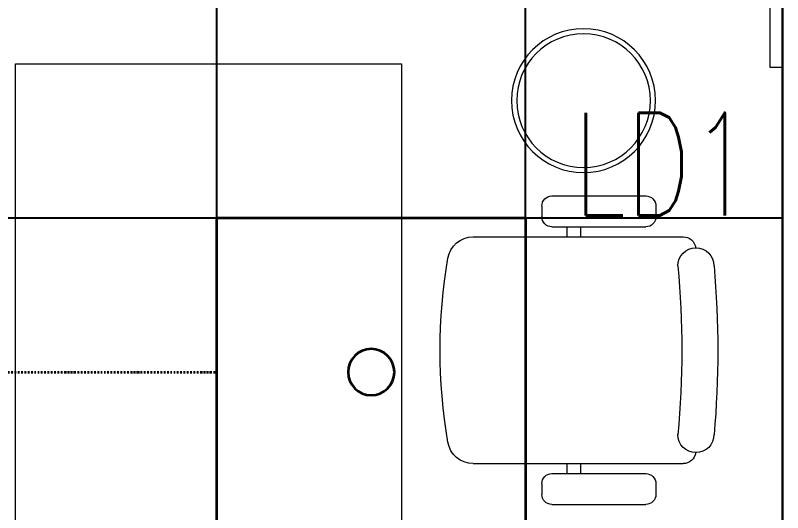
# Model space of a CAD drawing. Extents: x -12260 to 57327, y -29287 to 19916.
# Drawn here: x 22384 to 23876, y -12204 to -11236 of the extents above; entities that cross this region are included whole.
import ezdxf
from ezdxf.enums import TextEntityAlignment as Align

# ---------------------------------------------------------------- set-up
doc = ezdxf.new("R2010")
doc.units = 0
doc.header["$LTSCALE"] = 0.25
doc.linetypes.add('DASHDOT', pattern=[25.4, 12.7, -6.35, 0, -6.35])
doc.layers.add('01-First Floor$0$FALSE CEILING', color=251, linetype='Continuous')
doc.layers.add('01-First Floor$0$X-WHITE glass', color=255, linetype='Continuous')
for name, color, linetype, lineweight in [('01-First Floor$0$LOADING', 253, 'Continuous', 5), ('01-First Floor$0$NEW Wall', 166, 'Continuous', 5), ('E-LITE-CIRC-NUMB', 6, 'Continuous', 25), ('E-LITE-CLNG', 150, 'Continuous', 35), ('E-LITE-CLNG-CNDT', 6, 'DASHDOT', 35), ('E-LITE-CTRL', 6, 'Continuous', 25), ('E-LITE-IDEN', 6, 'Continuous', 25)]:
    doc.layers.add(name, color=color, linetype=linetype, lineweight=lineweight)
doc.styles.add('DC_SIMPLEX', font='SIMPLEX.shx', dxfattribs={"width": 0.7})

# ---------------------------------------------------------------- blocks, each defined once
blk = doc.blocks.new('01-First Floor$0$WM00001-P')
at = {"layer": '01-First Floor$0$LOADING'}
for radius in [0.14, 0.13]:
    blk.add_circle((0, 0), radius, dxfattribs=at)
blk = doc.blocks.new('*X427')
at = {"color": 0}
for p, q in [((5, 3), (5, 3)), ((5, 3), (5, 3)), ((5, 3), (5, 3)), ((5, 3), (5, 3)), ((5, 3), (5, 3)), ((5, 3), (5, 3)), ((5, 3), (5, 3)), ((5, 3), (5, 3)), ((5, 3), (5, 3)), ((5, 3), (5, 3)), ((5, 3), (5, 3)), ((5, 3), (5, 3)), ((5, 3), (5, 3)), ((5, 3), (5, 3)), ((5, 3), (5, 3)), ((5, 3), (5, 3)), ((5, 3), (5, 3)), ((5, 3), (5, 3)), ((5, 3), (5, 3)), ((5, 3), (5, 3)), ((5, 3), (5, 3)), ((5, 3), (5, 3)), ((5, 3), (5, 3)), ((5, 3), (5, 3)), ((5, 3), (5, 3)), ((5, 3), (5, 3)), ((5, 3), (5, 3)), ((5, 3), (5, 3)), ((5, 3), (5, 3)), ((5, 3), (5, 3)), ((5, 3), (5, 3)), ((5, 3), (5, 3)), ((5, 3), (5, 3)), ((5, 3), (5, 3)), ((5, 3), (5, 3)), ((5, 3), (5, 3)), ((5, 3), (5, 3)), ((5, 3), (5, 3)), ((5, 3), (5, 3)), ((5, 3), (5, 3)), ((5, 3), (5, 3)), ((5, 3), (5, 3)), ((5, 3), (5, 3)), ((5, 3), (5, 3)), ((5, 3), (5, 3)), ((5, 3), (5, 3)), ((5, 3), (5, 3)), ((5, 3), (5, 3)), ((5, 3), (5, 3)), ((5, 3), (5, 3)), ((5, 3), (5, 3)), ((5, 3), (5, 3)), ((5, 3), (5, 3)), ((5, 3), (5, 3)), ((5, 3), (5, 3)), ((5, 3), (5, 3)), ((5, 3), (5, 3)), ((5, 3), (5, 3)), ((5, 3), (5, 3)), ((5, 3), (5, 3)), ((5, 3), (5, 3)), ((5, 3), (5, 3)), ((5, 3), (5, 3)), ((5, 3), (5, 3)), ((5, 3), (5, 3)), ((5, 3), (5, 3)), ((6, 3), (5, 3)), ((5, 3), (5, 3)), ((6, 3), (5, 3)), ((5, 3), (5, 3)), ((6, 3), (5, 3)), ((5, 3), (5, 3)), ((6, 3), (5, 3)), ((5, 3), (5, 3)), ((5, 3), (5, 3)), ((5, 3), (5, 3)), ((5, 3), (5, 3)), ((5, 3), (5, 3)), ((5, 3), (5, 3)), ((5, 3), (5, 3)), ((5, 3), (5, 3)), ((5, 3), (5, 3)), ((5, 3), (5, 3)), ((5, 3), (5, 3)), ((5, 3), (5, 3)), ((5, 3), (5, 3)), ((5, 3), (5, 3)), ((5, 3), (5, 3)), ((5, 3), (5, 3)), ((5, 3), (5, 3)), ((5, 3), (5, 3)), ((5, 3), (5, 3)), ((5, 3), (5, 3)), ((5, 3), (5, 3)), ((5, 3), (5, 3)), ((5, 3), (5, 3)), ((6, 3), (6, 3)), ((6, 3), (6, 3)), ((6, 3), (6, 3)), ((6, 3), (6, 3)), ((6, 3), (6, 3)), ((6, 3), (6, 3)), ((6, 3), (6, 3)), ((6, 3), (6, 3)), ((6, 3), (6, 3)), ((6, 3), (6, 3)), ((6, 3), (6, 3)), ((6, 3), (6, 3)), ((6, 3), (6, 3)), ((6, 3), (6, 3)), ((6, 3), (6, 3)), ((6, 3), (6, 3)), ((6, 3), (6, 3)), ((6, 3), (6, 3)), ((6, 3), (6, 3)), ((6, 3), (6, 3)), ((6, 3), (6, 3)), ((6, 3), (6, 3)), ((6, 3), (6, 3)), ((6, 3), (6, 3)), ((6, 3), (6, 3)), ((6, 3), (6, 3)), ((6, 3), (6, 3)), ((6, 3), (6, 3)), ((6, 3), (6, 3)), ((6, 3), (6, 3)), ((6, 3), (6, 3)), ((6, 3), (6, 3)), ((6, 3), (6, 3)), ((6, 3), (6, 3)), ((6, 3), (6, 3)), ((6, 3), (6, 3)), ((6, 3), (6, 3)), ((6, 3), (6, 3)), ((6, 3), (6, 3)), ((6, 3), (6, 3)), ((6, 3), (6, 3)), ((6, 3), (6, 3)), ((6, 3), (6, 3)), ((6, 3), (6, 3)), ((6, 3), (6, 3)), ((6, 3), (6, 3)), ((6, 3), (6, 3)), ((6, 3), (6, 3)), ((6, 3), (6, 3)), ((6, 3), (6, 3)), ((6, 3), (6, 3)), ((6, 3), (6, 3)), ((6, 3), (6, 3)), ((6, 3), (6, 3)), ((6, 3), (6, 3)), ((6, 3), (6, 3)), ((6, 3), (6, 3)), ((6, 3), (6, 3)), ((6, 3), (6, 3)), ((6, 3), (6, 3)), ((6, 3), (6, 3)), ((6, 3), (6, 3)), ((6, 3), (6, 3)), ((6, 3), (6, 3)), ((6, 3), (6, 3)), ((6, 3), (6, 3)), ((6, 3), (6, 3)), ((6, 3), (6, 3)), ((6, 3), (6, 3)), ((6, 3), (6, 3)), ((6, 3), (6, 3)), ((6, 3), (6, 3)), ((6, 3), (6, 3)), ((6, 3), (6, 3)), ((6, 3), (6, 3)), ((6, 3), (6, 3)), ((6, 3), (6, 3)), ((6, 3), (6, 3)), ((6, 3), (6, 3)), ((6, 3), (6, 3)), ((6, 3), (6, 3)), ((6, 3), (6, 3)), ((6, 3), (6, 3)), ((6, 3), (6, 3)), ((6, 3), (6, 3)), ((6, 3), (6, 3)), ((6, 3), (6, 3)), ((6, 3), (6, 3)), ((6, 3), (6, 3)), ((6, 3), (6, 3)), ((6, 3), (6, 3)), ((6, 3), (6, 3)), ((6, 3), (6, 3)), ((6, 3), (6, 3)), ((6, 3), (6, 3)), ((6, 3), (6, 3)), ((6, 3), (6, 3)), ((6, 3), (6, 3)), ((6, 3), (6, 3)), ((6, 3), (6, 3)), ((6, 3), (6, 3)), ((6, 3), (6, 3)), ((6, 3), (6, 3)), ((6, 3), (6, 3)), ((6, 3), (6, 3)), ((6, 3), (6, 3)), ((6, 3), (6, 3)), ((6, 3), (6, 3)), ((6, 3), (6, 3)), ((6, 3), (6, 3)), ((6, 3), (6, 3)), ((6, 3), (6, 3)), ((6, 3), (6, 3)), ((6, 3), (6, 3)), ((6, 3), (6, 3)), ((6, 3), (6, 3)), ((6, 3), (6, 3)), ((6, 3), (6, 3)), ((6, 3), (6, 3)), ((6, 3), (6, 3)), ((6, 3), (6, 3)), ((6, 3), (6, 3)), ((6, 3), (6, 3)), ((6, 3), (6, 3)), ((6, 3), (6, 3)), ((6, 3), (6, 3)), ((6, 3), (6, 3)), ((6, 3), (6, 3)), ((6, 3), (6, 3)), ((6, 3), (6, 3)), ((6, 3), (6, 3)), ((6, 3), (6, 3)), ((6, 3), (6, 3)), ((6, 3), (6, 3)), ((6, 3), (6, 3)), ((6, 3), (6, 3)), ((6, 3), (6, 3)), ((6, 3), (6, 3)), ((6, 3), (6, 3)), ((6, 3), (6, 3)), ((6, 3), (6, 3)), ((6, 3), (6, 3)), ((6, 3), (6, 3)), ((6, 3), (6, 3)), ((6, 3), (6, 3)), ((6, 3), (6, 3)), ((6, 3), (6, 3)), ((6, 3), (6, 3)), ((6, 3), (6, 3)), ((6, 3), (6, 3)), ((6, 3), (6, 3)), ((6, 3), (6, 3)), ((6, 3), (6, 3)), ((6, 3), (6, 3)), ((6, 3), (6, 3)), ((6, 3), (6, 3)), ((6, 3), (6, 3)), ((6, 3), (6, 3)), ((6, 3), (6, 3)), ((6, 3), (6, 3)), ((6, 3), (6, 3)), ((6, 3), (6, 3)), ((6, 3), (6, 3)), ((6, 3), (6, 3)), ((6, 3), (6, 3)), ((6, 3), (6, 3)), ((6, 3), (6, 3)), ((6, 3), (6, 3)), ((6, 3), (6, 3)), ((6, 3), (6, 3)), ((6, 3), (6, 3)), ((6, 3), (6, 3)), ((6, 3), (6, 3)), ((6, 3), (6, 3)), ((6, 3), (6, 3)), ((6, 3), (6, 3)), ((6, 3), (6, 3)), ((6, 3), (6, 3)), ((6, 3), (6, 3)), ((6, 3), (6, 3)), ((6, 3), (6, 3)), ((6, 3), (6, 3)), ((6, 3), (6, 3)), ((6, 3), (6, 3)), ((6, 3), (6, 3)), ((6, 3), (6, 3)), ((6, 3), (6, 3)), ((6, 3), (6, 3)), ((6, 3), (6, 3)), ((6, 3), (6, 3)), ((6, 3), (6, 3)), ((6, 3), (6, 3)), ((6, 3), (6, 3)), ((6, 3), (6, 3)), ((6, 3), (6, 3)), ((6, 3), (6, 3)), ((6, 3), (6, 3)), ((6, 3), (6, 3)), ((6, 3), (6, 3)), ((6, 3), (6, 3)), ((6, 3), (6, 3)), ((6, 3), (6, 3)), ((6, 3), (6, 3)), ((6, 3), (6, 3)), ((6, 3), (5, 3)), ((6, 3), (5, 3)), ((6, 3), (5, 3)), ((6, 3), (5, 3)), ((6, 3), (5, 3)), ((6, 3), (6, 3)), ((6, 3), (6, 3)), ((6, 3), (6, 3)), ((6, 3), (6, 3)), ((6, 3), (6, 3)), ((6, 3), (6, 3)), ((6, 3), (6, 3)), ((6, 3), (6, 3)), ((6, 3), (6, 3)), ((6, 3), (6, 3)), ((6, 3), (6, 3)), ((6, 3), (6, 3)), ((6, 3), (6, 3)), ((6, 3), (6, 3)), ((6, 3), (6, 3)), ((6, 3), (6, 3)), ((6, 3), (6, 3)), ((6, 3), (6, 3)), ((6, 3), (6, 3)), ((6, 3), (6, 3)), ((6, 3), (6, 3)), ((6, 3), (6, 3)), ((6, 3), (6, 3)), ((6, 3), (6, 3)), ((6, 3), (6, 3)), ((6, 3), (6, 3)), ((6, 3), (6, 3)), ((6, 3), (6, 3)), ((6, 3), (6, 3)), ((6, 3), (6, 3)), ((6, 3), (6, 3)), ((6, 3), (6, 3)), ((6, 3), (6, 3)), ((6, 3), (6, 3)), ((6, 3), (6, 3)), ((6, 3), (6, 3)), ((6, 3), (6, 3)), ((6, 3), (6, 3)), ((6, 3), (6, 3)), ((6, 3), (6, 3)), ((6, 3), (6, 3)), ((6, 3), (6, 3)), ((6, 3), (6, 3)), ((6, 3), (6, 3)), ((6, 3), (6, 3)), ((6, 3), (6, 3)), ((6, 3), (6, 3)), ((6, 3), (6, 3)), ((6, 3), (6, 3)), ((6, 3), (6, 3)), ((6, 3), (6, 3)), ((6, 3), (6, 3)), ((6, 3), (6, 3)), ((6, 3), (6, 3)), ((6, 3), (6, 3)), ((6, 3), (6, 3)), ((6, 3), (6, 3)), ((6, 3), (6, 3)), ((6, 3), (6, 3)), ((6, 3), (6, 3)), ((6, 3), (6, 3)), ((6, 3), (6, 3)), ((6, 3), (6, 3)), ((6, 3), (6, 3)), ((6, 3), (6, 3)), ((6, 3), (6, 3)), ((6, 3), (6, 3)), ((6, 3), (6, 3)), ((6, 3), (6, 3)), ((6, 3), (6, 3)), ((6, 3), (6, 3)), ((6, 3), (6, 3)), ((6, 3), (6, 3)), ((6, 3), (6, 3)), ((6, 3), (6, 3)), ((6, 3), (6, 3)), ((6, 3), (6, 3)), ((6, 3), (6, 3)), ((6, 3), (6, 3)), ((6, 3), (6, 3)), ((6, 3), (6, 3)), ((6, 3), (6, 3)), ((6, 3), (6, 3)), ((6, 3), (6, 3)), ((6, 3), (6, 3)), ((6, 3), (6, 3)), ((6, 3), (6, 3)), ((6, 3), (6, 3)), ((6, 3), (6, 3)), ((6, 3), (6, 3)), ((6, 3), (6, 3)), ((6, 3), (6, 3)), ((6, 3), (6, 3)), ((6, 3), (6, 3)), ((6, 3), (6, 3)), ((6, 3), (6, 3)), ((6, 3), (6, 3)), ((6, 3), (6, 3)), ((6, 3), (6, 3)), ((6, 3), (6, 3)), ((6, 3), (6, 3)), ((6, 3), (6, 3)), ((6, 3), (6, 3)), ((6, 3), (6, 3)), ((6, 3), (6, 3)), ((6, 3), (6, 3)), ((6, 3), (6, 3)), ((6, 3), (6, 3)), ((6, 3), (6, 3)), ((6, 3), (6, 3)), ((6, 3), (6, 3)), ((6, 3), (6, 3)), ((6, 3), (6, 3)), ((6, 3), (6, 3)), ((6, 3), (6, 3)), ((6, 3), (6, 3)), ((6, 3), (6, 3)), ((6, 3), (6, 3)), ((6, 3), (6, 3)), ((6, 3), (6, 3)), ((6, 3), (6, 3)), ((6, 3), (6, 3)), ((6, 3), (6, 3)), ((6, 3), (6, 3)), ((6, 3), (6, 3)), ((6, 3), (6, 3)), ((6, 3), (6, 3)), ((6, 3), (6, 3)), ((6, 3), (6, 3)), ((6, 3), (6, 3)), ((6, 3), (6, 3)), ((6, 3), (6, 3)), ((6, 3), (6, 3)), ((6, 3), (6, 3)), ((6, 3), (6, 3)), ((6, 3), (6, 3)), ((6, 3), (6, 3)), ((6, 3), (6, 3)), ((6, 3), (6, 3)), ((6, 3), (6, 3)), ((6, 3), (6, 3)), ((6, 3), (6, 3)), ((6, 3), (6, 3)), ((6, 3), (6, 3)), ((6, 3), (6, 3)), ((6, 3), (6, 3)), ((6, 3), (6, 3)), ((6, 3), (6, 3)), ((6, 3), (6, 3)), ((6, 3), (6, 3)), ((6, 3), (6, 3)), ((6, 3), (6, 3)), ((6, 3), (6, 3)), ((6, 3), (6, 3)), ((6, 3), (6, 3)), ((6, 3), (6, 3)), ((6, 3), (6, 3)), ((6, 3), (6, 3)), ((6, 3), (6, 3)), ((6, 3), (6, 3)), ((6, 3), (6, 3)), ((6, 3), (6, 3)), ((6, 3), (6, 3)), ((6, 3), (6, 3)), ((6, 3), (6, 3)), ((6, 3), (6, 3)), ((6, 3), (6, 3)), ((6, 3), (6, 3)), ((6, 3), (6, 3)), ((6, 3), (6, 3)), ((6, 3), (6, 3)), ((6, 3), (6, 3)), ((6, 3), (6, 3)), ((6, 3), (6, 3)), ((6, 3), (6, 3)), ((6, 3), (6, 3)), ((6, 3), (6, 3)), ((6, 3), (6, 3)), ((6, 3), (6, 3)), ((6, 3), (6, 3)), ((6, 3), (6, 3)), ((6, 3), (6, 3)), ((6, 3), (6, 3)), ((6, 3), (6, 3)), ((6, 3), (6, 3)), ((6, 3), (6, 3)), ((6, 3), (6, 3)), ((6, 3), (6, 3)), ((6, 3), (6, 3)), ((6, 3), (6, 3)), ((6, 3), (6, 3)), ((6, 3), (6, 3)), ((6, 3), (6, 3)), ((6, 3), (6, 3)), ((6, 3), (6, 3)), ((6, 3), (6, 3)), ((6, 3), (6, 3)), ((6, 3), (6, 3)), ((6, 3), (6, 3)), ((6, 3), (6, 3)), ((6, 3), (6, 3)), ((6, 3), (6, 3)), ((6, 3), (6, 3)), ((6, 3), (6, 3)), ((6, 3), (6, 3)), ((6, 3), (6, 3)), ((6, 3), (6, 3)), ((6, 3), (6, 3)), ((6, 3), (6, 3)), ((6, 3), (6, 3)), ((6, 3), (6, 3)), ((6, 3), (6, 3)), ((6, 3), (6, 3)), ((6, 3), (6, 3)), ((6, 3), (6, 3)), ((6, 3), (6, 3)), ((6, 3), (6, 3)), ((6, 3), (6, 3)), ((6, 3), (6, 3)), ((6, 3), (6, 3)), ((6, 3), (6, 3)), ((6, 3), (6, 3)), ((6, 3), (6, 3)), ((6, 3), (6, 3)), ((6, 3), (6, 3)), ((6, 3), (6, 3)), ((6, 3), (6, 3)), ((6, 3), (6, 3)), ((6, 3), (6, 3)), ((6, 3), (6, 3)), ((6, 3), (6, 3)), ((6, 3), (6, 3)), ((6, 3), (6, 3)), ((6, 3), (6, 3)), ((6, 3), (6, 3)), ((6, 3), (6, 3)), ((6, 3), (6, 3)), ((6, 3), (6, 3)), ((6, 3), (6, 3)), ((6, 3), (6, 3)), ((6, 3), (6, 3)), ((6, 3), (6, 3)), ((6, 3), (6, 3)), ((6, 3), (6, 3)), ((6, 3), (6, 3)), ((6, 3), (6, 3)), ((6, 3), (6, 3)), ((6, 3), (6, 3)), ((6, 3), (6, 3)), ((6, 3), (6, 3)), ((6, 3), (6, 3)), ((6, 3), (6, 3)), ((6, 3), (6, 3)), ((6, 3), (6, 3)), ((6, 3), (6, 3)), ((6, 3), (6, 3)), ((6, 3), (6, 3)), ((6, 3), (6, 3)), ((6, 3), (6, 3)), ((6, 3), (6, 3)), ((6, 3), (6, 3)), ((6, 3), (6, 3)), ((6, 3), (6, 3)), ((6, 3), (6, 3)), ((6, 3), (6, 3)), ((6, 3), (6, 3)), ((6, 3), (6, 3)), ((6, 3), (6, 3)), ((6, 3), (6, 3)), ((6, 3), (6, 3)), ((6, 3), (6, 3)), ((6, 3), (6, 3)), ((6, 3), (6, 3)), ((6, 3), (6, 3)), ((6, 3), (6, 3)), ((6, 3), (6, 3)), ((6, 3), (6, 3)), ((6, 3), (6, 3)), ((6, 3), (6, 3)), ((6, 3), (6, 3)), ((6, 3), (6, 3)), ((6, 3), (6, 3)), ((6, 3), (6, 3)), ((6, 3), (6, 3)), ((6, 3), (6, 3)), ((6, 3), (6, 3)), ((6, 3), (6, 3)), ((6, 3), (6, 3)), ((6, 3), (6, 3)), ((6, 3), (6, 3)), ((6, 3), (6, 3)), ((6, 3), (6, 3)), ((6, 3), (6, 3)), ((6, 3), (6, 3)), ((6, 3), (6, 3)), ((6, 3), (6, 3)), ((6, 3), (6, 3)), ((6, 3), (6, 3)), ((6, 3), (6, 3)), ((6, 3), (6, 3)), ((6, 3), (6, 3)), ((6, 3), (6, 3)), ((6, 3), (6, 3)), ((6, 3), (6, 3)), ((6, 3), (6, 3)), ((6, 3), (6, 3)), ((6, 3), (6, 3)), ((6, 3), (6, 3)), ((6, 3), (6, 3)), ((6, 3), (6, 3)), ((6, 3), (6, 3)), ((6, 3), (6, 3)), ((6, 3), (6, 3)), ((6, 3), (6, 3)), ((6, 3), (6, 3)), ((6, 3), (6, 3)), ((6, 3), (6, 3))]:
    blk.add_line(p, q, dxfattribs=at)
blk = doc.blocks.new('*X428')
at = {"color": 0}
for p, q in [((13, 1), (13, 1)), ((13, 1), (13, 1)), ((13, 1), (13, 1)), ((13, 1), (13, 1)), ((13, 1), (13, 1)), ((13, 1), (13, 1)), ((13, 1), (13, 1)), ((13, 1), (13, 1)), ((13, 1), (13, 1)), ((13, 1), (13, 1)), ((13, 1), (13, 1)), ((13, 1), (13, 1)), ((13, 1), (13, 1)), ((13, 1), (13, 1)), ((13, 1), (13, 1)), ((13, 1), (14, 1)), ((13, 1), (14, 1)), ((13, 1), (14, 1)), ((13, 1), (13, 1)), ((13, 1), (13, 1)), ((13, 1), (13, 1)), ((13, 1), (13, 1)), ((13, 1), (13, 1)), ((13, 1), (13, 1)), ((13, 1), (13, 1)), ((13, 1), (13, 1)), ((13, 1), (13, 1)), ((13, 1), (13, 1)), ((13, 1), (13, 1)), ((13, 1), (13, 1)), ((13, 1), (13, 1)), ((13, 1), (13, 1)), ((13, 1), (13, 1)), ((13, 1), (13, 1)), ((13, 1), (13, 1)), ((13, 1), (13, 1)), ((13, 1), (13, 1)), ((13, 1), (13, 1)), ((13, 1), (13, 1)), ((13, 1), (13, 1)), ((13, 1), (13, 1)), ((13, 1), (13, 1)), ((13, 1), (13, 1)), ((13, 1), (13, 1)), ((13, 1), (13, 1)), ((13, 1), (13, 1)), ((13, 1), (13, 1)), ((13, 1), (13, 1)), ((13, 1), (13, 1)), ((13, 1), (13, 1)), ((13, 1), (13, 1)), ((13, 1), (13, 1)), ((13, 1), (13, 1)), ((13, 1), (13, 1)), ((13, 1), (13, 1)), ((13, 1), (13, 1)), ((13, 1), (13, 1)), ((13, 1), (13, 1)), ((13, 1), (13, 1)), ((13, 1), (13, 1)), ((13, 1), (13, 1)), ((13, 1), (13, 1)), ((13, 1), (13, 1)), ((13, 1), (13, 1)), ((13, 1), (13, 1)), ((13, 1), (13, 1)), ((13, 1), (13, 1)), ((13, 1), (13, 1)), ((13, 1), (13, 1)), ((13, 1), (13, 1)), ((13, 1), (13, 1)), ((13, 1), (13, 1)), ((13, 1), (13, 1)), ((13, 1), (13, 1)), ((13, 1), (13, 1)), ((13, 1), (13, 1)), ((13, 1), (13, 1)), ((13, 1), (13, 1)), ((13, 1), (13, 1)), ((13, 1), (13, 1)), ((13, 1), (13, 1)), ((13, 1), (13, 1)), ((13, 1), (13, 1)), ((13, 1), (13, 1)), ((13, 1), (13, 1)), ((13, 1), (13, 1)), ((13, 1), (13, 1)), ((13, 1), (13, 1)), ((13, 1), (13, 1)), ((13, 1), (13, 1)), ((13, 1), (13, 1)), ((13, 1), (13, 1)), ((13, 1), (13, 1)), ((13, 1), (13, 1)), ((13, 1), (13, 1)), ((13, 1), (13, 1)), ((13, 1), (13, 1)), ((13, 1), (13, 1)), ((13, 1), (13, 1)), ((13, 1), (13, 1)), ((13, 1), (13, 1)), ((13, 1), (13, 1)), ((13, 1), (13, 1)), ((13, 1), (13, 1)), ((13, 1), (13, 1)), ((13, 1), (13, 1)), ((13, 1), (13, 1)), ((13, 1), (13, 1)), ((13, 1), (13, 1)), ((13, 1), (13, 1)), ((13, 1), (13, 1)), ((13, 1), (13, 1)), ((13, 1), (13, 1)), ((13, 1), (13, 1)), ((13, 1), (13, 1)), ((13, 1), (13, 1)), ((13, 1), (13, 1)), ((13, 1), (13, 1)), ((13, 1), (13, 1)), ((13, 1), (13, 1)), ((13, 1), (13, 1)), ((13, 1), (13, 1)), ((13, 1), (13, 1)), ((13, 1), (14, 1)), ((13, 0), (13, 0)), ((13, 0), (13, 0)), ((13, 0), (13, 0)), ((13, 0), (13, 0)), ((13, 0), (13, 0)), ((13, 0), (13, 0)), ((13, 0), (13, 0)), ((13, 0), (13, 0)), ((13, 0), (13, 0)), ((13, 0), (13, 0)), ((13, 0), (13, 0)), ((13, 0), (13, 0)), ((13, 0), (13, 0)), ((13, 0), (13, 0)), ((13, 0), (13, 0)), ((13, 0), (13, 0)), ((13, 0), (13, 0)), ((13, 0), (13, 0)), ((13, 0), (13, 0)), ((13, 0), (13, 0)), ((13, 0), (13, 0)), ((13, 0), (13, 0)), ((13, 0), (13, 0)), ((13, 0), (13, 0)), ((13, 0), (13, 0)), ((13, 0), (13, 0)), ((13, 0), (13, 0)), ((13, 0), (13, 0)), ((13, 0), (13, 0)), ((13, 0), (13, 0)), ((13, 0), (13, 0)), ((13, 0), (13, 0)), ((13, 0), (13, 0)), ((13, 0), (13, 0)), ((13, 0), (13, 0)), ((13, 0), (13, 0)), ((13, 0), (13, 0)), ((13, 0), (13, 0)), ((13, 0), (13, 0)), ((13, 0), (13, 0)), ((13, 0), (13, 0)), ((13, 0), (13, 0)), ((13, 0), (13, 0)), ((13, 0), (13, 0)), ((13, 0), (13, 0)), ((13, 0), (13, 0)), ((13, 0), (13, 0)), ((13, 0), (13, 0)), ((13, 0), (14, 0)), ((13, 0), (14, 0)), ((13, 0), (13, 0)), ((13, 0), (14, 0)), ((14, 1), (14, 1)), ((14, 1), (14, 1)), ((14, 1), (14, 1)), ((14, 1), (14, 1)), ((14, 1), (14, 1)), ((14, 1), (14, 1)), ((14, 1), (14, 1)), ((14, 1), (14, 1)), ((14, 1), (14, 1)), ((14, 1), (14, 1)), ((14, 1), (14, 1)), ((14, 1), (14, 1)), ((14, 1), (14, 1)), ((14, 1), (14, 1)), ((14, 1), (14, 1)), ((14, 1), (14, 1)), ((14, 1), (14, 1)), ((14, 1), (14, 1)), ((14, 1), (14, 1)), ((14, 1), (14, 1)), ((14, 1), (14, 1)), ((14, 1), (14, 1)), ((14, 1), (14, 1)), ((14, 1), (14, 1)), ((14, 1), (14, 1)), ((14, 1), (14, 1)), ((14, 1), (14, 1)), ((14, 1), (14, 1)), ((14, 1), (14, 1)), ((14, 1), (14, 1)), ((14, 1), (14, 1)), ((14, 1), (14, 1)), ((14, 1), (14, 1)), ((14, 1), (14, 1)), ((14, 1), (14, 1)), ((14, 1), (14, 1)), ((14, 1), (14, 1)), ((14, 1), (14, 1)), ((14, 1), (14, 1)), ((14, 1), (14, 1)), ((14, 1), (14, 1)), ((14, 1), (14, 1)), ((14, 1), (14, 1)), ((14, 1), (14, 1)), ((14, 1), (14, 1)), ((14, 1), (14, 1)), ((14, 1), (14, 1)), ((14, 1), (14, 1)), ((14, 1), (14, 1)), ((14, 1), (14, 1)), ((14, 1), (14, 1)), ((14, 1), (14, 1)), ((14, 1), (14, 1)), ((14, 1), (14, 1)), ((14, 1), (14, 1)), ((14, 1), (14, 1)), ((14, 1), (14, 1)), ((14, 1), (14, 1)), ((14, 1), (14, 1)), ((14, 1), (14, 1)), ((14, 1), (14, 1)), ((14, 1), (14, 1)), ((14, 1), (14, 1)), ((14, 1), (14, 1)), ((14, 1), (14, 1)), ((14, 1), (14, 1)), ((14, 1), (14, 1)), ((14, 1), (14, 1)), ((14, 1), (14, 1)), ((14, 1), (14, 1)), ((14, 1), (14, 1)), ((14, 1), (14, 1)), ((14, 1), (14, 1)), ((14, 1), (14, 1)), ((14, 1), (14, 1)), ((14, 1), (14, 1)), ((14, 1), (14, 1)), ((14, 1), (14, 1)), ((14, 1), (14, 1)), ((14, 1), (14, 1)), ((14, 1), (14, 1)), ((14, 1), (14, 1)), ((14, 1), (14, 1)), ((14, 1), (14, 1)), ((14, 1), (14, 1)), ((14, 1), (14, 1)), ((14, 1), (14, 1)), ((14, 1), (14, 1)), ((14, 1), (14, 1)), ((14, 1), (14, 1)), ((14, 1), (14, 1)), ((14, 1), (14, 1)), ((14, 1), (14, 1)), ((14, 1), (14, 1)), ((14, 0), (14, 0)), ((14, 0), (14, 0)), ((14, 0), (14, 0)), ((14, 0), (14, 0)), ((14, 0), (14, 0)), ((14, 0), (14, 0)), ((14, 0), (14, 0)), ((14, 0), (14, 0)), ((14, 0), (14, 0)), ((14, 0), (14, 0)), ((14, 0), (14, 0)), ((14, 0), (14, 0)), ((14, 0), (14, 0)), ((14, 0), (14, 0)), ((14, 0), (14, 0)), ((14, 0), (14, 0)), ((14, 0), (14, 0)), ((14, 0), (14, 0)), ((14, 0), (14, 0)), ((14, 0), (14, 0)), ((14, 0), (14, 0)), ((14, 0), (14, 0)), ((14, 0), (14, 0)), ((14, 0), (14, 0)), ((14, 0), (14, 0)), ((14, 0), (14, 0)), ((14, 0), (14, 0)), ((14, 0), (14, 0)), ((14, 0), (14, 0)), ((14, 0), (14, 0)), ((14, 0), (14, 0)), ((14, 0), (14, 0)), ((14, 0), (14, 0)), ((14, 0), (14, 0)), ((14, 0), (14, 0)), ((14, 0), (14, 0)), ((14, 0), (14, 0)), ((14, 0), (14, 0)), ((14, 0), (14, 0)), ((14, 0), (14, 0)), ((14, 0), (14, 0)), ((14, 0), (14, 0)), ((14, 0), (14, 0)), ((14, 0), (14, 0)), ((14, 0), (14, 0)), ((14, 0), (14, 0)), ((14, 0), (14, 0)), ((14, 0), (14, 0)), ((13, 0), (13, 0)), ((13, 0), (14, 0)), ((13, 0), (13, 0)), ((13, 0), (14, 0)), ((13, 0), (13, 0)), ((13, 0), (14, 0)), ((13, 0), (13, 0)), ((13, 0), (13, 0)), ((13, 0), (13, 0)), ((13, 0), (13, 0)), ((13, 0), (14, 0)), ((13, 0), (13, 0)), ((13, 0), (14, 0)), ((13, 0), (13, 0)), ((13, 0), (14, 0)), ((13, 0), (13, 0)), ((13, 0), (14, 0)), ((13, 0), (13, 0)), ((13, 0), (14, 0)), ((13, 0), (13, 0)), ((13, 0), (14, 0)), ((13, 0), (13, 0)), ((13, 0), (14, 0)), ((13, 0), (13, 0)), ((13, 0), (13, 0)), ((13, 0), (13, 0)), ((13, 0), (14, 0)), ((13, 0), (13, 0)), ((13, 0), (14, 0)), ((13, 0), (13, 0)), ((13, 0), (14, 0)), ((13, 0), (13, 0)), ((13, 0), (14, 0)), ((13, 0), (13, 0)), ((13, 0), (13, 0)), ((13, 0), (13, 0)), ((13, 0), (13, 0)), ((13, 0), (13, 0)), ((13, 0), (13, 0)), ((13, 0), (13, 0)), ((13, 0), (13, 0)), ((13, 0), (13, 0)), ((13, 0), (13, 0)), ((13, 0), (13, 0)), ((13, 0), (13, 0)), ((13, 0), (13, 0)), ((13, 0), (13, 0)), ((13, 0), (13, 0)), ((13, 0), (13, 0)), ((13, 0), (13, 0)), ((13, 0), (13, 0)), ((13, 0), (13, 0)), ((13, 0), (13, 0)), ((13, 0), (13, 0)), ((13, 0), (13, 0)), ((13, 0), (13, 0)), ((13, 0), (13, 0)), ((13, 0), (13, 0)), ((13, 0), (13, 0)), ((13, 0), (13, 0)), ((13, 0), (13, 0)), ((13, 0), (13, 0)), ((13, 0), (13, 0)), ((13, 0), (13, 0)), ((13, -1), (13, -1)), ((13, -1), (13, -1)), ((13, -1), (13, -1)), ((13, -1), (13, -1)), ((13, -1), (13, -1)), ((13, -1), (14, -1)), ((13, -1), (13, -1)), ((14, 0), (14, 0)), ((14, 0), (14, 0)), ((14, 0), (14, 0)), ((14, 0), (14, 0)), ((14, 0), (14, 0)), ((14, 0), (14, 0)), ((14, 0), (14, 0)), ((14, 0), (14, 0)), ((14, 0), (14, 0)), ((14, 0), (14, 0)), ((14, 0), (14, 0)), ((14, 0), (14, 0)), ((14, 0), (14, 0)), ((14, 0), (14, 0)), ((14, 0), (14, 0)), ((13, 0), (14, 0)), ((14, 0), (14, 0)), ((14, 0), (14, 0)), ((14, 0), (14, 0)), ((14, 0), (14, 0)), ((14, 0), (14, 0)), ((14, 0), (14, 0)), ((14, 0), (14, 0)), ((14, 0), (14, 0)), ((14, 0), (14, 0)), ((14, 0), (14, 0)), ((14, 0), (14, 0)), ((14, 0), (14, 0)), ((14, 0), (14, 0)), ((14, 0), (14, 0)), ((14, 0), (14, 0)), ((14, 0), (14, 0)), ((14, 0), (14, 0)), ((14, 0), (14, 0)), ((14, 0), (14, 0)), ((14, 0), (14, 0)), ((14, 0), (14, 0)), ((14, 0), (14, 0)), ((14, 0), (14, 0)), ((14, 0), (14, 0)), ((14, 0), (14, 0)), ((14, 0), (14, 0)), ((14, 0), (14, 0)), ((14, 0), (14, 0)), ((14, 0), (14, 0)), ((14, 0), (14, 0)), ((14, 0), (14, 0)), ((14, 0), (14, 0)), ((14, 0), (14, 0)), ((14, 0), (14, 0)), ((14, -1), (14, -1)), ((14, -1), (14, -1)), ((14, -1), (14, -1)), ((14, -1), (14, -1)), ((14, -1), (14, -1))]:
    blk.add_line(p, q, dxfattribs=at)
blk = doc.blocks.new('01-First Floor$0$GF21018-P')
at = {"color": 0}
for p, q in [((-0.2207, 0.4756), (-0.2207, 0.0675)), ((0.2205, 0.4756), (0.2205, 0.0675)), ((-0.2806, 0.3422), (-0.2598, 0.3422)), ((0.2596, 0.3422), (0.2804, 0.3422)), ((-0.3002, 0.3226), (-0.3002, 0.14)), ((-0.2402, 0.3226), (-0.2402, 0.14)), ((0.24, 0.3226), (0.24, 0.14)), ((0.3, 0.3226), (0.3, 0.14)), ((-0.2402, 0.2937), (-0.2207, 0.2937)), ((0.2205, 0.2937), (0.24, 0.2937)), ((-0.2402, 0.2671), (-0.2207, 0.2671)), ((0.2205, 0.2671), (0.24, 0.2671)), ((-0.2806, 0.1204), (-0.2598, 0.1204)), ((0.2596, 0.1204), (0.2804, 0.1204))]:
    blk.add_line(p, q, dxfattribs=at)
for points in [[(0.24, 0.2937), (0.24, 0.2937), (0.24, 0.2937), (0.24, 0.2937), (0.24, 0.2937), (0.24, 0.2937), (0.24, 0.2937), (0.24, 0.2937), (0.24, 0.2937), (0.24, 0.2937), (0.24, 0.2937), (0.24, 0.2937), (0.24, 0.2937), (0.24, 0.2937), (0.24, 0.2937), (0.24, 0.2937), (0.24, 0.2937), (0.24, 0.2937), (0.24, 0.2937), (0.24, 0.2937), (0.24, 0.2937), (0.24, 0.2937), (0.24, 0.2937), (0.24, 0.2937), (0.24, 0.2937), (0.24, 0.2937), (0.24, 0.2937), (0.24, 0.2937), (0.24, 0.2937), (0.24, 0.2937), (0.24, 0.2937), (0.24, 0.2937), (0.24, 0.2937), (0.24, 0.2937), (0.24, 0.2937), (0.24, 0.2937), (0.24, 0.2937), (0.24, 0.2937), (0.24, 0.2937), (0.24, 0.2937), (0.24, 0.2937), (0.24, 0.2937), (0.24, 0.2937), (0.24, 0.2937), (0.24, 0.2937), (0.24, 0.2937), (0.24, 0.2937), (0.24, 0.2937), (0.24, 0.2937), (0.24, 0.2937), (0.24, 0.2937), (0.24, 0.2937), (0.24, 0.2937), (0.24, 0.2937), (0.24, 0.2937), (0.24, 0.2937), (0.24, 0.2937), (0.24, 0.2937), (0.24, 0.2937), (0.24, 0.2937), (0.24, 0.2937), (0.24, 0.2937), (0.24, 0.2937), (0.24, 0.2937), (0.24, 0.2937), (0.24, 0.2937), (0.24, 0.2937), (0.24, 0.2937), (0.24, 0.2937), (0.24, 0.2937), (0.24, 0.2937), (0.24, 0.2937), (0.24, 0.2937), (0.24, 0.2937), (0.24, 0.2937), (0.24, 0.2937), (0.24, 0.2937), (0.24, 0.2937), (0.24, 0.2937), (0.24, 0.2937), (0.24, 0.2937), (0.24, 0.2937), (0.24, 0.2937), (0.24, 0.2937), (0.24, 0.2937), (0.24, 0.2937), (0.24, 0.2937), (0.24, 0.2937), (0.24, 0.2937), (0.24, 0.2937), (0.24, 0.2937), (0.24, 0.2937), (0.24, 0.2937), (0.24, 0.2937), (0.24, 0.2937), (0.24, 0.2937), (0.24, 0.2937), (0.24, 0.2937), (0.24, 0.2937), (0.24, 0.2937), (0.24, 0.2937), (0.24, 0.2937), (0.24, 0.2937), (0.24, 0.2937), (0.24, 0.2937), (0.24, 0.2937), (0.24, 0.2937), (0.24, 0.2937), (0.24, 0.2937), (0.24, 0.2937), (0.24, 0.2937), (0.24, 0.2937), (0.24, 0.2937), (0.24, 0.2937), (0.24, 0.2937), (0.24, 0.2937), (0.24, 0.2937), (0.24, 0.2937), (0.24, 0.2937), (0.24, 0.2937), (0.24, 0.2937), (0.24, 0.2937), (0.24, 0.2937), (0.24, 0.2937), (0.24, 0.2937), (0.24, 0.2937), (0.24, 0.2937), (0.24, 0.2937), (0.24, 0.2937), (0.24, 0.2937), (0.24, 0.2937), (0.24, 0.2937), (0.24, 0.2937), (0.24, 0.2937), (0.24, 0.2937), (0.24, 0.2937), (0.24, 0.2937), (0.24, 0.2937), (0.24, 0.2937), (0.24, 0.2937), (0.24, 0.2937), (0.24, 0.2937), (0.24, 0.2937), (0.24, 0.2937), (0.24, 0.2937), (0.24, 0.2937), (0.24, 0.2937), (0.24, 0.2937), (0.24, 0.2937), (0.24, 0.2937), (0.24, 0.2937), (0.24, 0.2937), (0.24, 0.2937), (0.24, 0.2937), (0.24, 0.2937), (0.24, 0.2937), (0.24, 0.2937), (0.24, 0.2937), (0.24, 0.2937), (0.24, 0.2937), (0.24, 0.2937), (0.24, 0.2937), (0.24, 0.2937), (0.24, 0.2937), (0.24, 0.2937), (0.24, 0.2937), (0.24, 0.2937), (0.24, 0.2937), (0.24, 0.2937), (0.24, 0.2937), (0.24, 0.2937), (0.24, 0.2937), (0.24, 0.2937), (0.24, 0.2937), (0.24, 0.2937), (0.24, 0.2937), (0.24, 0.2937), (0.24, 0.2937), (0.24, 0.2937), (0.24, 0.2937), (0.24, 0.2937), (0.24, 0.2937), (0.24, 0.2937), (0.24, 0.2937), (0.24, 0.2937), (0.24, 0.2937), (0.24, 0.2937), (0.24, 0.2937), (0.24, 0.2937), (0.24, 0.2937), (0.24, 0.2937), (0.24, 0.2937), (0.24, 0.2937), (0.24, 0.2937), (0.24, 0.2937), (0.24, 0.2937), (0.24, 0.2937), (0.24, 0.2937), (0.24, 0.2937), (0.24, 0.2937), (0.24, 0.2937), (0.24, 0.2937), (0.24, 0.2937), (0.24, 0.2937), (0.24, 0.2937), (0.24, 0.2937), (0.24, 0.2937), (0.24, 0.2937), (0.24, 0.2937), (0.24, 0.2937), (0.24, 0.2937), (0.24, 0.2937), (0.24, 0.2937), (0.24, 0.2937), (0.24, 0.2937), (0.24, 0.2937), (0.24, 0.2937), (0.24, 0.2937), (0.24, 0.2937), (0.24, 0.2937), (0.24, 0.2937), (0.24, 0.2937), (0.24, 0.2937), (0.24, 0.2937), (0.24, 0.2937), (0.24, 0.2937), (0.24, 0.2937), (0.24, 0.2937), (0.24, 0.2937), (0.24, 0.2937), (0.24, 0.2937), (0.24, 0.2937), (0.24, 0.2937), (0.24, 0.2937), (0.24, 0.2937), (0.24, 0.2937), (0.24, 0.2937), (0.24, 0.2937), (0.24, 0.2937), (0.24, 0.2937), (0.24, 0.2937), (0.24, 0.2937), (0.24, 0.2937), (0.24, 0.2937), (0.24, 0.2937), (0.24, 0.2937), (0.24, 0.2937), (0.24, 0.2937), (0.24, 0.2937), (0.24, 0.2937), (0.24, 0.2937), (0.24, 0.2937), (0.24, 0.2937), (0.24, 0.2937), (0.24, 0.2937), (0.24, 0.2937), (0.24, 0.2937), (0.24, 0.2937), (0.24, 0.2937), (0.24, 0.2937), (0.24, 0.2937), (0.24, 0.2937), (0.24, 0.2937), (0.24, 0.2937), (0.24, 0.2937), (0.24, 0.2937), (0.24, 0.2937), (0.24, 0.2937), (0.24, 0.2937), (0.24, 0.2937), (0.24, 0.2937), (0.24, 0.2937), (0.24, 0.2937), (0.24, 0.2937), (0.24, 0.2937), (0.24, 0.2937), (0.24, 0.2937)], [(0.24, 0.2937), (0.24, 0.2937), (0.24, 0.2937), (0.24, 0.2937), (0.24, 0.2937), (0.24, 0.2937), (0.24, 0.2937), (0.24, 0.2937), (0.24, 0.2937), (0.24, 0.2937), (0.24, 0.2937), (0.24, 0.2937), (0.24, 0.2937), (0.24, 0.2937), (0.24, 0.2937), (0.24, 0.2937), (0.24, 0.2937), (0.24, 0.2937), (0.24, 0.2937), (0.24, 0.2937), (0.24, 0.2937), (0.24, 0.2937), (0.24, 0.2937), (0.24, 0.2937), (0.24, 0.2937), (0.24, 0.2937), (0.24, 0.2937), (0.24, 0.2937), (0.24, 0.2937), (0.24, 0.2937), (0.24, 0.2937), (0.24, 0.2937), (0.24, 0.2937), (0.24, 0.2937), (0.24, 0.2937), (0.24, 0.2937), (0.24, 0.2937), (0.24, 0.2937), (0.24, 0.2937), (0.24, 0.2937), (0.24, 0.2937), (0.24, 0.2937), (0.24, 0.2937), (0.24, 0.2937), (0.24, 0.2937), (0.24, 0.2937), (0.24, 0.2937), (0.24, 0.2937), (0.24, 0.2937), (0.24, 0.2937), (0.24, 0.2937), (0.24, 0.2937), (0.24, 0.2937), (0.24, 0.2937), (0.24, 0.2937), (0.24, 0.2937), (0.24, 0.2937), (0.24, 0.2937), (0.24, 0.2937), (0.24, 0.2937), (0.24, 0.2937), (0.24, 0.2937), (0.24, 0.2937), (0.24, 0.2937), (0.24, 0.2937), (0.24, 0.2937), (0.24, 0.2937), (0.24, 0.2937), (0.24, 0.2937), (0.24, 0.2937), (0.24, 0.2937), (0.24, 0.2937), (0.24, 0.2937), (0.24, 0.2937), (0.24, 0.2937), (0.24, 0.2937), (0.24, 0.2937), (0.24, 0.2937), (0.24, 0.2937), (0.24, 0.2937), (0.24, 0.2937), (0.24, 0.2937), (0.24, 0.2937), (0.24, 0.2937), (0.24, 0.2937), (0.24, 0.2937), (0.24, 0.2937), (0.24, 0.2937), (0.24, 0.2937), (0.24, 0.2937), (0.24, 0.2937), (0.24, 0.2937), (0.24, 0.2937), (0.24, 0.2937), (0.24, 0.2937), (0.24, 0.2937), (0.24, 0.2937), (0.24, 0.2937), (0.24, 0.2937), (0.24, 0.2937), (0.24, 0.2937), (0.24, 0.2937), (0.24, 0.2937), (0.24, 0.2937), (0.24, 0.2937), (0.24, 0.2937), (0.24, 0.2937), (0.24, 0.2937), (0.24, 0.2937), (0.24, 0.2937), (0.24, 0.2937), (0.24, 0.2937), (0.24, 0.2937), (0.24, 0.2937), (0.24, 0.2937), (0.24, 0.2937), (0.24, 0.2937), (0.24, 0.2937), (0.24, 0.2937), (0.24, 0.2937), (0.24, 0.2937), (0.24, 0.2937), (0.24, 0.2937), (0.24, 0.2937), (0.24, 0.2937), (0.24, 0.2937), (0.24, 0.2937), (0.24, 0.2937), (0.24, 0.2937), (0.24, 0.2937), (0.24, 0.2937), (0.24, 0.2937), (0.24, 0.2937), (0.24, 0.2937), (0.24, 0.2937), (0.24, 0.2937), (0.24, 0.2937), (0.24, 0.2937), (0.24, 0.2937), (0.24, 0.2937), (0.24, 0.2937), (0.24, 0.2937), (0.24, 0.2937), (0.24, 0.2937), (0.24, 0.2937), (0.24, 0.2937), (0.24, 0.2937), (0.24, 0.2937), (0.24, 0.2937), (0.24, 0.2937), (0.24, 0.2937), (0.24, 0.2937), (0.24, 0.2937), (0.24, 0.2937), (0.24, 0.2937), (0.24, 0.2937), (0.24, 0.2937), (0.24, 0.2937), (0.24, 0.2937), (0.24, 0.2937), (0.24, 0.2937), (0.24, 0.2937), (0.24, 0.2937), (0.24, 0.2937), (0.24, 0.2937), (0.24, 0.2937), (0.24, 0.2937), (0.24, 0.2937), (0.24, 0.2937), (0.24, 0.2937), (0.24, 0.2937), (0.24, 0.2937), (0.24, 0.2937), (0.24, 0.2937), (0.24, 0.2937), (0.24, 0.2937), (0.24, 0.2937), (0.24, 0.2937), (0.24, 0.2937), (0.24, 0.2937), (0.24, 0.2937), (0.24, 0.2937), (0.24, 0.2937), (0.24, 0.2937), (0.24, 0.2937), (0.24, 0.2937), (0.24, 0.2937), (0.24, 0.2937), (0.24, 0.2937), (0.24, 0.2937), (0.24, 0.2937), (0.24, 0.2937), (0.24, 0.2937), (0.24, 0.2937), (0.24, 0.2937), (0.24, 0.2937), (0.24, 0.2937), (0.24, 0.2937), (0.24, 0.2937), (0.24, 0.2937), (0.24, 0.2937), (0.24, 0.2937), (0.24, 0.2937), (0.24, 0.2937), (0.24, 0.2937), (0.24, 0.2937), (0.24, 0.2937), (0.24, 0.2937), (0.24, 0.2937), (0.24, 0.2937), (0.24, 0.2937), (0.24, 0.2937), (0.24, 0.2937), (0.24, 0.2937), (0.24, 0.2937), (0.24, 0.2937), (0.24, 0.2937), (0.24, 0.2937), (0.24, 0.2937)], [(0.24, 0.2937), (0.24, 0.2937), (0.24, 0.2937), (0.24, 0.2937), (0.24, 0.2937), (0.24, 0.2937), (0.24, 0.2937), (0.24, 0.2937), (0.24, 0.2937), (0.24, 0.2937), (0.24, 0.2937), (0.24, 0.2937), (0.24, 0.2937), (0.24, 0.2937), (0.24, 0.2937), (0.24, 0.2937), (0.24, 0.2937), (0.24, 0.2937), (0.24, 0.2937), (0.24, 0.2937), (0.24, 0.2937), (0.24, 0.2937), (0.24, 0.2937), (0.24, 0.2937), (0.24, 0.2937), (0.24, 0.2937), (0.24, 0.2937), (0.24, 0.2937), (0.24, 0.2937), (0.24, 0.2937), (0.24, 0.2937), (0.24, 0.2937), (0.24, 0.2937), (0.24, 0.2937), (0.24, 0.2937), (0.24, 0.2937), (0.24, 0.2937), (0.24, 0.2937), (0.24, 0.2937), (0.24, 0.2937), (0.24, 0.2937), (0.24, 0.2937), (0.24, 0.2937), (0.24, 0.2937), (0.24, 0.2937), (0.24, 0.2937), (0.24, 0.2937), (0.24, 0.2937), (0.24, 0.2937), (0.24, 0.2937), (0.24, 0.2937), (0.24, 0.2937), (0.24, 0.2937), (0.24, 0.2937), (0.24, 0.2937), (0.24, 0.2937), (0.24, 0.2937), (0.24, 0.2937), (0.24, 0.2937), (0.24, 0.2937), (0.24, 0.2937), (0.24, 0.2937), (0.24, 0.2937), (0.24, 0.2937), (0.24, 0.2937), (0.24, 0.2937), (0.24, 0.2937), (0.24, 0.2937), (0.24, 0.2937), (0.24, 0.2937), (0.24, 0.2937), (0.24, 0.2937), (0.24, 0.2937), (0.24, 0.2937), (0.24, 0.2937), (0.24, 0.2937), (0.24, 0.2937), (0.24, 0.2937), (0.24, 0.2937), (0.24, 0.2937), (0.24, 0.2937), (0.24, 0.2937), (0.24, 0.2937), (0.24, 0.2937), (0.24, 0.2937), (0.24, 0.2937), (0.24, 0.2937), (0.24, 0.2937), (0.24, 0.2937), (0.24, 0.2937), (0.24, 0.2937), (0.24, 0.2937), (0.24, 0.2937), (0.24, 0.2937), (0.24, 0.2937), (0.24, 0.2937), (0.24, 0.2937), (0.24, 0.2937), (0.24, 0.2937), (0.24, 0.2937), (0.24, 0.2937), (0.24, 0.2937), (0.24, 0.2937), (0.24, 0.2937), (0.24, 0.2937), (0.24, 0.2937), (0.24, 0.2937), (0.24, 0.2937), (0.24, 0.2937), (0.24, 0.2937), (0.24, 0.2937), (0.24, 0.2937), (0.24, 0.2937), (0.24, 0.2937), (0.24, 0.2937), (0.24, 0.2937), (0.24, 0.2937), (0.24, 0.2937), (0.24, 0.2937), (0.24, 0.2937), (0.24, 0.2937), (0.24, 0.2937), (0.24, 0.2937), (0.24, 0.2937), (0.24, 0.2937), (0.24, 0.2937), (0.24, 0.2937), (0.24, 0.2937), (0.24, 0.2937), (0.24, 0.2937), (0.24, 0.2937), (0.24, 0.2937), (0.24, 0.2937), (0.24, 0.2937), (0.24, 0.2937), (0.24, 0.2937), (0.24, 0.2937), (0.24, 0.2937), (0.24, 0.2937), (0.24, 0.2937), (0.24, 0.2937), (0.24, 0.2937), (0.24, 0.2937), (0.24, 0.2937), (0.24, 0.2937), (0.24, 0.2937), (0.24, 0.2937), (0.24, 0.2937), (0.24, 0.2937), (0.24, 0.2937), (0.24, 0.2937), (0.24, 0.2937), (0.24, 0.2937), (0.24, 0.2937), (0.24, 0.2937), (0.24, 0.2937), (0.24, 0.2937), (0.24, 0.2937), (0.24, 0.2937), (0.24, 0.2937), (0.24, 0.2937), (0.24, 0.2937), (0.24, 0.2937), (0.24, 0.2937), (0.24, 0.2937), (0.24, 0.2937), (0.24, 0.2937), (0.24, 0.2937), (0.24, 0.2937), (0.24, 0.2937), (0.24, 0.2937), (0.24, 0.2937), (0.24, 0.2937), (0.24, 0.2937), (0.24, 0.2937), (0.24, 0.2937), (0.24, 0.2937), (0.24, 0.2937), (0.24, 0.2937), (0.24, 0.2937), (0.24, 0.2937), (0.24, 0.2937), (0.24, 0.2937), (0.24, 0.2937), (0.24, 0.2937), (0.24, 0.2937), (0.24, 0.2937), (0.24, 0.2937), (0.24, 0.2937), (0.24, 0.2937), (0.24, 0.2937), (0.24, 0.2937), (0.24, 0.2937), (0.24, 0.2937), (0.24, 0.2937), (0.24, 0.2937), (0.24, 0.2937), (0.24, 0.2937), (0.24, 0.2937), (0.24, 0.2937), (0.24, 0.2937), (0.24, 0.2937), (0.24, 0.2937), (0.24, 0.2937), (0.24, 0.2937), (0.24, 0.2937), (0.24, 0.2937), (0.24, 0.2937), (0.24, 0.2937), (0.24, 0.2937), (0.24, 0.2937), (0.24, 0.2937), (0.24, 0.2937), (0.24, 0.2937)]]:
    blk.add_lwpolyline(points, close=True, dxfattribs=at)
for centre, radius, start, end in [((-0.0001, -0.5295), 1.0695, 80.3671, 99.6329), ((-0.1707, 0.4756), 0.05, 99.6329, 180), ((0.1705, 0.4756), 0.05, 0, 80.3671), ((-0.2806, 0.3226), 0.0196, 90, 180), ((-0.2598, 0.3226), 0.0196, 360, 90), ((0.2596, 0.3226), 0.0196, 90, 180), ((0.2804, 0.3226), 0.0196, 0, 90), ((-0.2806, 0.14), 0.0196, 180, 270), ((-0.2598, 0.14), 0.0196, 270, 360), ((0.2596, 0.14), 0.0196, 180, 270), ((0.2804, 0.14), 0.0196, 270, 0), ((-0.1643, 0.0425), 0.0351, 90, 270), ((0, 1.8467), 1.7767, 264.6946, 275.3053), ((0.1641, 0.0425), 0.0351, 270, 90), ((-0.1957, 0.0675), 0.025, 180, 261.4721), ((0.1955, 0.0675), 0.025, 278.5279, 360), ((0, 1.8314), 1.8314, 264.8532, 275.147)]:
    blk.add_arc(centre, radius, start, end, dxfattribs=at)
at = {"layer": '01-First Floor$0$NEW Wall', "color": 0, "linetype": 'Continuous'}
for points in [[(0.24, 0.2937), (0.24, 0.2937), (0.24, 0.2937), (0.24, 0.2937), (0.24, 0.2937), (0.24, 0.2937), (0.24, 0.2937), (0.24, 0.2937)], [(0.24, 0.2937), (0.24, 0.2937), (0.24, 0.2937), (0.24, 0.2937), (0.24, 0.2937), (0.24, 0.2937), (0.24, 0.2937)], [(0.24, 0.2937), (0.24, 0.2937), (0.24, 0.2937), (0.24, 0.2937), (0.24, 0.2937), (0.24, 0.2937), (0.24, 0.2937), (0.24, 0.2937), (0.24, 0.2937)], [(0.24, 0.2937), (0.24, 0.2937), (0.24, 0.2937), (0.24, 0.2937), (0.24, 0.2937), (0.24, 0.2937), (0.24, 0.2937), (0.24, 0.2937), (0.24, 0.2937), (0.24, 0.2937)], [(0.24, 0.2937), (0.24, 0.2937), (0.24, 0.2937), (0.24, 0.2937), (0.24, 0.2937), (0.24, 0.2937), (0.24, 0.2937), (0.24, 0.2937), (0.24, 0.2937), (0.24, 0.2937), (0.24, 0.2937), (0.24, 0.2937), (0.24, 0.2937), (0.24, 0.2937), (0.24, 0.2937)], [(0.24, 0.2937), (0.24, 0.2937), (0.24, 0.2937), (0.24, 0.2937), (0.24, 0.2937), (0.24, 0.2937), (0.24, 0.2937), (0.24, 0.2937), (0.24, 0.2937), (0.24, 0.2937)], [(0.24, 0.2937), (0.24, 0.2937), (0.24, 0.2937), (0.24, 0.2937), (0.24, 0.2937), (0.24, 0.2937), (0.24, 0.2937), (0.24, 0.2937), (0.24, 0.2937), (0.24, 0.2937)], [(0.24, 0.2937), (0.24, 0.2937), (0.24, 0.2937), (0.24, 0.2937), (0.24, 0.2937), (0.24, 0.2937), (0.24, 0.2937), (0.24, 0.2937), (0.24, 0.2937), (0.24, 0.2937)], [(0.24, 0.2937), (0.24, 0.2937), (0.24, 0.2937), (0.24, 0.2937), (0.24, 0.2937), (0.24, 0.2937), (0.24, 0.2937), (0.24, 0.2937), (0.24, 0.2937), (0.24, 0.2937), (0.24, 0.2937), (0.24, 0.2937), (0.24, 0.2937), (0.24, 0.2937), (0.24, 0.2937), (0.24, 0.2937), (0.24, 0.2937), (0.24, 0.2937)], [(0.24, 0.2937), (0.24, 0.2937), (0.24, 0.2937), (0.24, 0.2937), (0.24, 0.2937), (0.24, 0.2937), (0.24, 0.2937), (0.24, 0.2937), (0.24, 0.2937), (0.24, 0.2937), (0.24, 0.2937), (0.24, 0.2937)], [(0.24, 0.2937), (0.24, 0.2937), (0.24, 0.2937), (0.24, 0.2937), (0.24, 0.2937), (0.24, 0.2937), (0.24, 0.2937)], [(0.24, 0.2937), (0.24, 0.2937), (0.24, 0.2937), (0.24, 0.2937), (0.24, 0.2937), (0.24, 0.2937), (0.24, 0.2937), (0.24, 0.2937), (0.24, 0.2937), (0.24, 0.2937), (0.24, 0.2937), (0.24, 0.2937), (0.24, 0.2937), (0.24, 0.2937), (0.24, 0.2937), (0.24, 0.2937), (0.24, 0.2937), (0.24, 0.2937), (0.24, 0.2937), (0.24, 0.2937), (0.24, 0.2937), (0.24, 0.2937), (0.24, 0.2937), (0.24, 0.2937), (0.24, 0.2937), (0.24, 0.2937), (0.24, 0.2937), (0.24, 0.2937), (0.24, 0.2937), (0.24, 0.2937), (0.24, 0.2937), (0.24, 0.2937), (0.24, 0.2937), (0.24, 0.2937), (0.24, 0.2937), (0.24, 0.2937), (0.24, 0.2937), (0.24, 0.2937), (0.24, 0.2937), (0.24, 0.2937), (0.24, 0.2937), (0.24, 0.2937), (0.24, 0.2937), (0.24, 0.2937), (0.24, 0.2937), (0.24, 0.2937), (0.24, 0.2937), (0.24, 0.2937), (0.24, 0.2937), (0.24, 0.2937), (0.24, 0.2937), (0.24, 0.2937), (0.24, 0.2937), (0.24, 0.2937), (0.24, 0.2937), (0.24, 0.2937), (0.24, 0.2937), (0.24, 0.2937), (0.24, 0.2937), (0.24, 0.2937), (0.24, 0.2937), (0.24, 0.2937), (0.24, 0.2937), (0.24, 0.2937), (0.24, 0.2937), (0.24, 0.2937), (0.24, 0.2937), (0.24, 0.2937), (0.24, 0.2937), (0.24, 0.2937), (0.24, 0.2937), (0.24, 0.2937), (0.24, 0.2937), (0.24, 0.2937), (0.24, 0.2937), (0.24, 0.2937), (0.24, 0.2937), (0.24, 0.2937), (0.24, 0.2937), (0.24, 0.2937), (0.24, 0.2937), (0.24, 0.2937), (0.24, 0.2937), (0.24, 0.2937), (0.24, 0.2937), (0.24, 0.2937), (0.24, 0.2937), (0.24, 0.2937), (0.24, 0.2937), (0.24, 0.2937), (0.24, 0.2937), (0.24, 0.2937), (0.24, 0.2937), (0.24, 0.2937), (0.24, 0.2937), (0.24, 0.2937), (0.24, 0.2937), (0.24, 0.2937), (0.24, 0.2937), (0.24, 0.2937), (0.24, 0.2937), (0.24, 0.2937), (0.24, 0.2937), (0.24, 0.2937), (0.24, 0.2937), (0.24, 0.2937), (0.24, 0.2937), (0.24, 0.2937), (0.24, 0.2937), (0.24, 0.2937), (0.24, 0.2937)], [(0.24, 0.2937), (0.24, 0.2937), (0.24, 0.2937), (0.24, 0.2937), (0.24, 0.2937), (0.24, 0.2937), (0.24, 0.2937), (0.24, 0.2937), (0.24, 0.2937), (0.24, 0.2937), (0.24, 0.2937), (0.24, 0.2937), (0.24, 0.2937), (0.24, 0.2937), (0.24, 0.2937), (0.24, 0.2937), (0.24, 0.2937)], [(0.24, 0.2937), (0.24, 0.2937), (0.24, 0.2937), (0.24, 0.2937), (0.24, 0.2937), (0.24, 0.2937), (0.24, 0.2937), (0.24, 0.2937), (0.24, 0.2937), (0.24, 0.2937), (0.24, 0.2937), (0.24, 0.2937), (0.24, 0.2937), (0.24, 0.2937), (0.24, 0.2937), (0.24, 0.2937), (0.24, 0.2937), (0.24, 0.2937), (0.24, 0.2937), (0.24, 0.2937), (0.24, 0.2937), (0.24, 0.2937), (0.24, 0.2937), (0.24, 0.2937), (0.24, 0.2937), (0.24, 0.2937), (0.24, 0.2937), (0.24, 0.2937), (0.24, 0.2937), (0.24, 0.2937), (0.24, 0.2937), (0.24, 0.2937), (0.24, 0.2937), (0.24, 0.2937), (0.24, 0.2937), (0.24, 0.2937), (0.24, 0.2937), (0.24, 0.2937), (0.24, 0.2937), (0.24, 0.2937), (0.24, 0.2937), (0.24, 0.2937), (0.24, 0.2937), (0.24, 0.2937), (0.24, 0.2937), (0.24, 0.2937), (0.24, 0.2937), (0.24, 0.2937), (0.24, 0.2937), (0.24, 0.2937), (0.24, 0.2937), (0.24, 0.2937), (0.24, 0.2937), (0.24, 0.2937), (0.24, 0.2937), (0.24, 0.2937), (0.24, 0.2937), (0.24, 0.2937), (0.24, 0.2937), (0.24, 0.2937), (0.24, 0.2937), (0.24, 0.2937), (0.24, 0.2937), (0.24, 0.2937), (0.24, 0.2937), (0.24, 0.2937), (0.24, 0.2937), (0.24, 0.2937), (0.24, 0.2937), (0.24, 0.2937), (0.24, 0.2937), (0.24, 0.2937), (0.24, 0.2937), (0.24, 0.2937), (0.24, 0.2937), (0.24, 0.2937), (0.24, 0.2937), (0.24, 0.2937), (0.24, 0.2937), (0.24, 0.2937), (0.24, 0.2937), (0.24, 0.2937), (0.24, 0.2937), (0.24, 0.2937), (0.24, 0.2937), (0.24, 0.2937), (0.24, 0.2937), (0.24, 0.2937), (0.24, 0.2937)], [(0.24, 0.2937), (0.24, 0.2937), (0.24, 0.2937), (0.24, 0.2937), (0.24, 0.2937), (0.24, 0.2937), (0.24, 0.2937), (0.24, 0.2937), (0.24, 0.2937), (0.24, 0.2937), (0.24, 0.2937), (0.24, 0.2937), (0.24, 0.2937), (0.24, 0.2937), (0.24, 0.2937), (0.24, 0.2937), (0.24, 0.2937), (0.24, 0.2937), (0.24, 0.2937), (0.24, 0.2937), (0.24, 0.2937), (0.24, 0.2937), (0.24, 0.2937), (0.24, 0.2937), (0.24, 0.2937), (0.24, 0.2937), (0.24, 0.2937), (0.24, 0.2937), (0.24, 0.2937), (0.24, 0.2937), (0.24, 0.2937), (0.24, 0.2937), (0.24, 0.2937), (0.24, 0.2937), (0.24, 0.2937), (0.24, 0.2937), (0.24, 0.2937), (0.24, 0.2937), (0.24, 0.2937), (0.24, 0.2937), (0.24, 0.2937), (0.24, 0.2937), (0.24, 0.2937), (0.24, 0.2937), (0.24, 0.2937), (0.24, 0.2937), (0.24, 0.2937), (0.24, 0.2937), (0.24, 0.2937), (0.24, 0.2937), (0.24, 0.2937), (0.24, 0.2937), (0.24, 0.2937), (0.24, 0.2937)]]:
    blk.add_lwpolyline(points, dxfattribs=at)
at = {"color": 0}
for name, xscale, yscale, zscale in [('*X427', 8.59375e-11, 8.59375e-11, 8.59375e-11), ('*X428', 5.5e-11, 5.5e-11, 5.5e-11)]:
    blk.add_blockref(name, (0.24, 0.2937), dxfattribs=dict(at, xscale=xscale, yscale=yscale, zscale=zscale))
blk = doc.blocks.new('01-First Floor')
at = {"layer": '01-First Floor$0$FALSE CEILING', "linetype": 'Continuous'}
for p, q in [((22776, -12830), (22776, -8830)), ((23376, -12830), (23376, -8830)), ((20376, -11630), (23876, -11630))]:
    blk.add_line(p, q, dxfattribs=at)
at = {"layer": '01-First Floor$0$FALSE CEILING'}
blk.add_lwpolyline([(20376, -8830), (23876, -8830), (23876, -10710), (23876, -10710), (23876, -12830), (20376, -12830), (20376, -8830)], dxfattribs=at)
at = {"layer": '01-First Floor$0$LOADING'}
blk.add_lwpolyline([(23876, -10830.6), (23851, -10830.6), (23851, -11336.6), (23876, -11336.6), (23876, -10830.6)], dxfattribs=at)
at = {"layer": '01-First Floor$0$LOADING', "elevation": -0.1}
blk.add_lwpolyline([(23134.6, -12830), (22384.6, -12830), (22384.6, -11330), (23134.6, -11330)], close=True, dxfattribs=at)
at = {"layer": '01-First Floor$0$X-WHITE glass', "color": 253, "lineweight": 30, "ltscale": 6, "true_color": 0x9898cc}
blk.add_line((23876, -10660), (23876, -12830), dxfattribs=at)
at = {"layer": '01-First Floor$0$LOADING', "extrusion": (-2.25644e-18, -2.24019e-05, -1), "xscale": 1000, "yscale": 1000, "zscale": 1000, "rotation": 270}
blk.add_blockref('01-First Floor$0$WM00001-P', (-23488.8, -11401.9, 0.4), dxfattribs=at)
at = {"layer": '01-First Floor$0$LOADING', "extrusion": (7.77426e-06, 2.24021e-05, 1), "xscale": -1000, "yscale": 1000, "zscale": 1000, "rotation": 90.00141075505213}
blk.add_blockref('01-First Floor$0$GF21018-P', (23749.9, -11887.6, -0.2), dxfattribs=at)
blk = doc.blocks.new('*U25')
blk.add_lwpolyline([(-300, 300), (-300, -300), (300, -300), (300, 300)], close=True)
blk.add_circle((0, 0), 45)
at = {"layer": 'E-LITE-CIRC-NUMB', "style": 'DC_SIMPLEX', "width": 0.7, "flags": 8}
blk.add_attdef('CIRCUIT', text='', height=200, rotation=0, dxfattribs=at).set_placement((-473.9, 300), align=Align.RIGHT)
at = {"layer": 'E-LITE-CTRL', "style": 'DC_SIMPLEX', "width": 0.7, "flags": 8}
blk.add_attdef('CONTROL', (1118.9, -935), '', height=200, rotation=360, dxfattribs=at)
at = {"layer": 'E-LITE-IDEN', "style": 'DC_SIMPLEX', "width": 0.7, "flags": 8}
blk.add_attdef('TYPE', (460.4, 457.6), '', height=200, rotation=360, dxfattribs=at)

msp = doc.modelspace()

# ---------------------------------------------------------------- linework, layer by layer
at = {"layer": 'E-LITE-CLNG-CNDT', "elevation": -0.1}
msp.add_lwpolyline([(21576, -11930), (22776, -11930)], dxfattribs=at)

# ---------------------------------------------------------------- block references
at = {"layer": 'E-LITE-CLNG'}
ref = msp.add_blockref('*U25', (23076, -11930, -0.1), dxfattribs=dict(at, xscale=-1))
ref.add_attrib('TYPE', 'LD1', (23469.5, -11625.5, -0.1), dxfattribs={"layer": 'E-LITE-IDEN', "height": 200, "rotation": 0, "style": 'DC_SIMPLEX', "width": 0.7, "flags": 8})
at = {"layer": 'E-LITE-CLNG-CNDT'}
msp.add_blockref('01-First Floor', (0, 0), dxfattribs=at)

doc.saveas('drawing.dxf')
